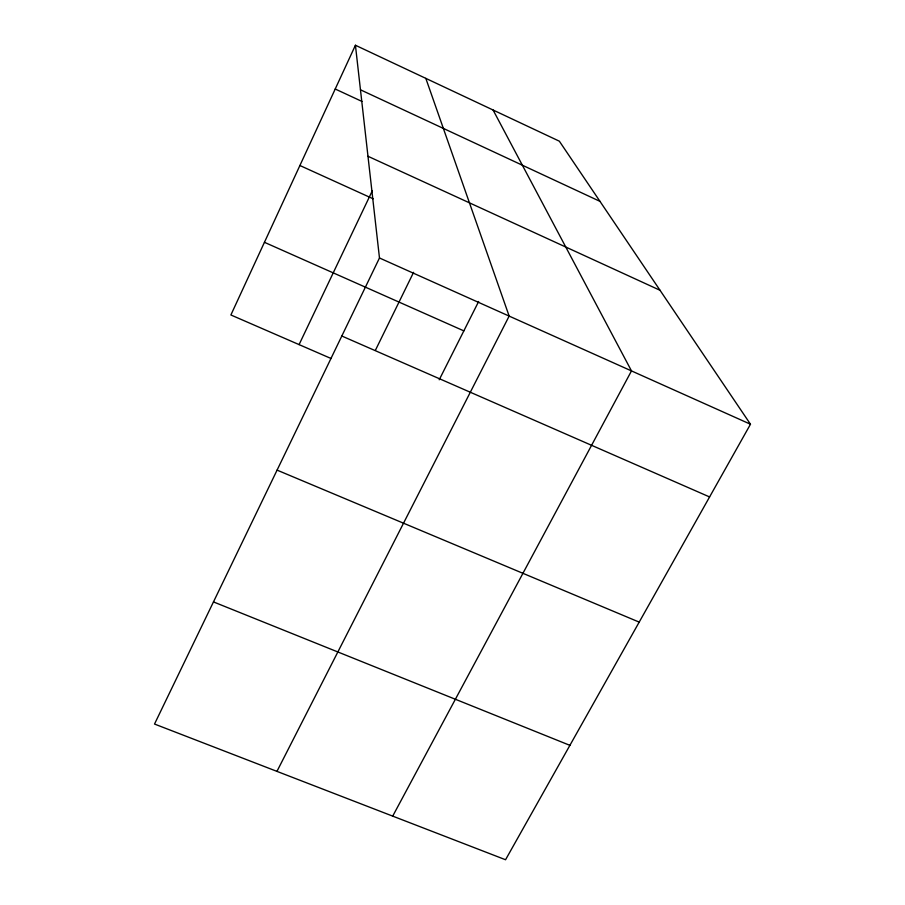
<?xml version="1.0" encoding="UTF-8"?>
<svg xmlns="http://www.w3.org/2000/svg" width="905" height="905" viewBox="0 0 905 905"><rect width="100%" height="100%" fill="white"/><g stroke="black" fill="none" stroke-linecap="round" stroke-linejoin="round"><path stroke-width="1.36" d="M355.427 45.25L379.478 257.982L154.517 724.045L505.556 859.75L750.483 424.23L559.347 141.191L355.427 45.25L230.888 314.974L331.06 358.504M299.08 344.613L372.294 190.797M375.394 350.314L413.585 272.326M439.23 379.772L478.643 301.489M276.953 771.377L509.153 316.083L425.814 78.362M392.713 816.118L631.486 370.903L493.078 110.014M213.467 601.916L569.901 745.347M277.077 470.125L639.202 622.12M341.819 336.015L709.588 496.947M264.441 242.314L463.846 330.879M379.478 257.982L750.483 424.23M299.906 165.513L373.143 198.795M367.984 156.282L660.028 290.279M335.223 89.018L361.966 101.439M360.462 89.799L599.981 201.363"/></g></svg>
